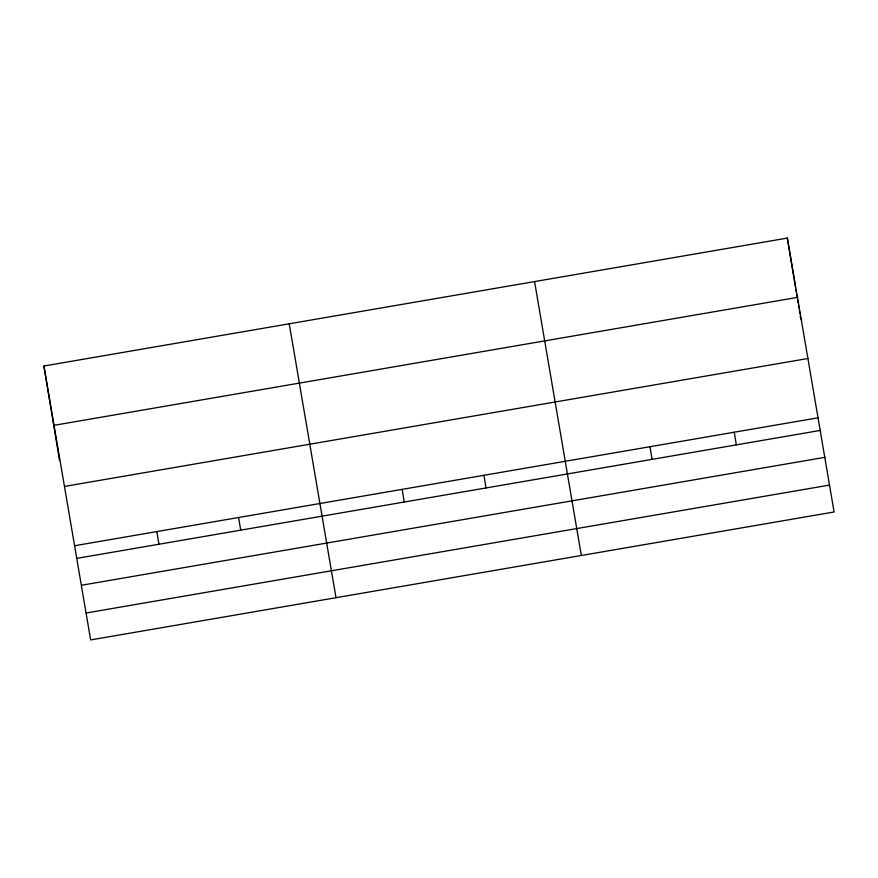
<?xml version="1.0" encoding="UTF-8"?>
<svg xmlns="http://www.w3.org/2000/svg" width="878" height="878" viewBox="0 0 878 878"><rect width="100%" height="100%" fill="white"/><g stroke="black" fill="none" stroke-linecap="round" stroke-linejoin="round"><path stroke-width="1.32" d="M43.9 366.016L787.336 238.081L834.1 511.984L90.664 639.919L43.9 366.016L59.506 460.281M54.184 425.303L797.619 297.368M64.774 486.379L808.21 358.443M75.058 545.655L818.494 417.719M77.154 558.309L820.59 430.374M81.61 585.242L825.046 457.306M86.198 612.987L829.644 485.051M534.57 281.586L581.335 555.478M289.235 323.795L336 597.698M787.336 238.081L793.888 277.667M794.107 278.984L795.424 286.908M795.863 289.553L796.302 292.198M796.741 294.843L797.169 297.488M797.608 300.122L798.047 302.767M798.486 305.412L798.936 308.101M799.375 310.801L799.825 313.49M800.264 316.179L800.714 318.879M734.238 432.217L736.335 444.872M649.983 446.726L652.08 459.37M483.943 475.294L486.039 487.948M402.168 489.364L404.264 502.018M238.607 517.515L240.704 530.169M156.833 531.585L158.929 544.239"/></g></svg>
